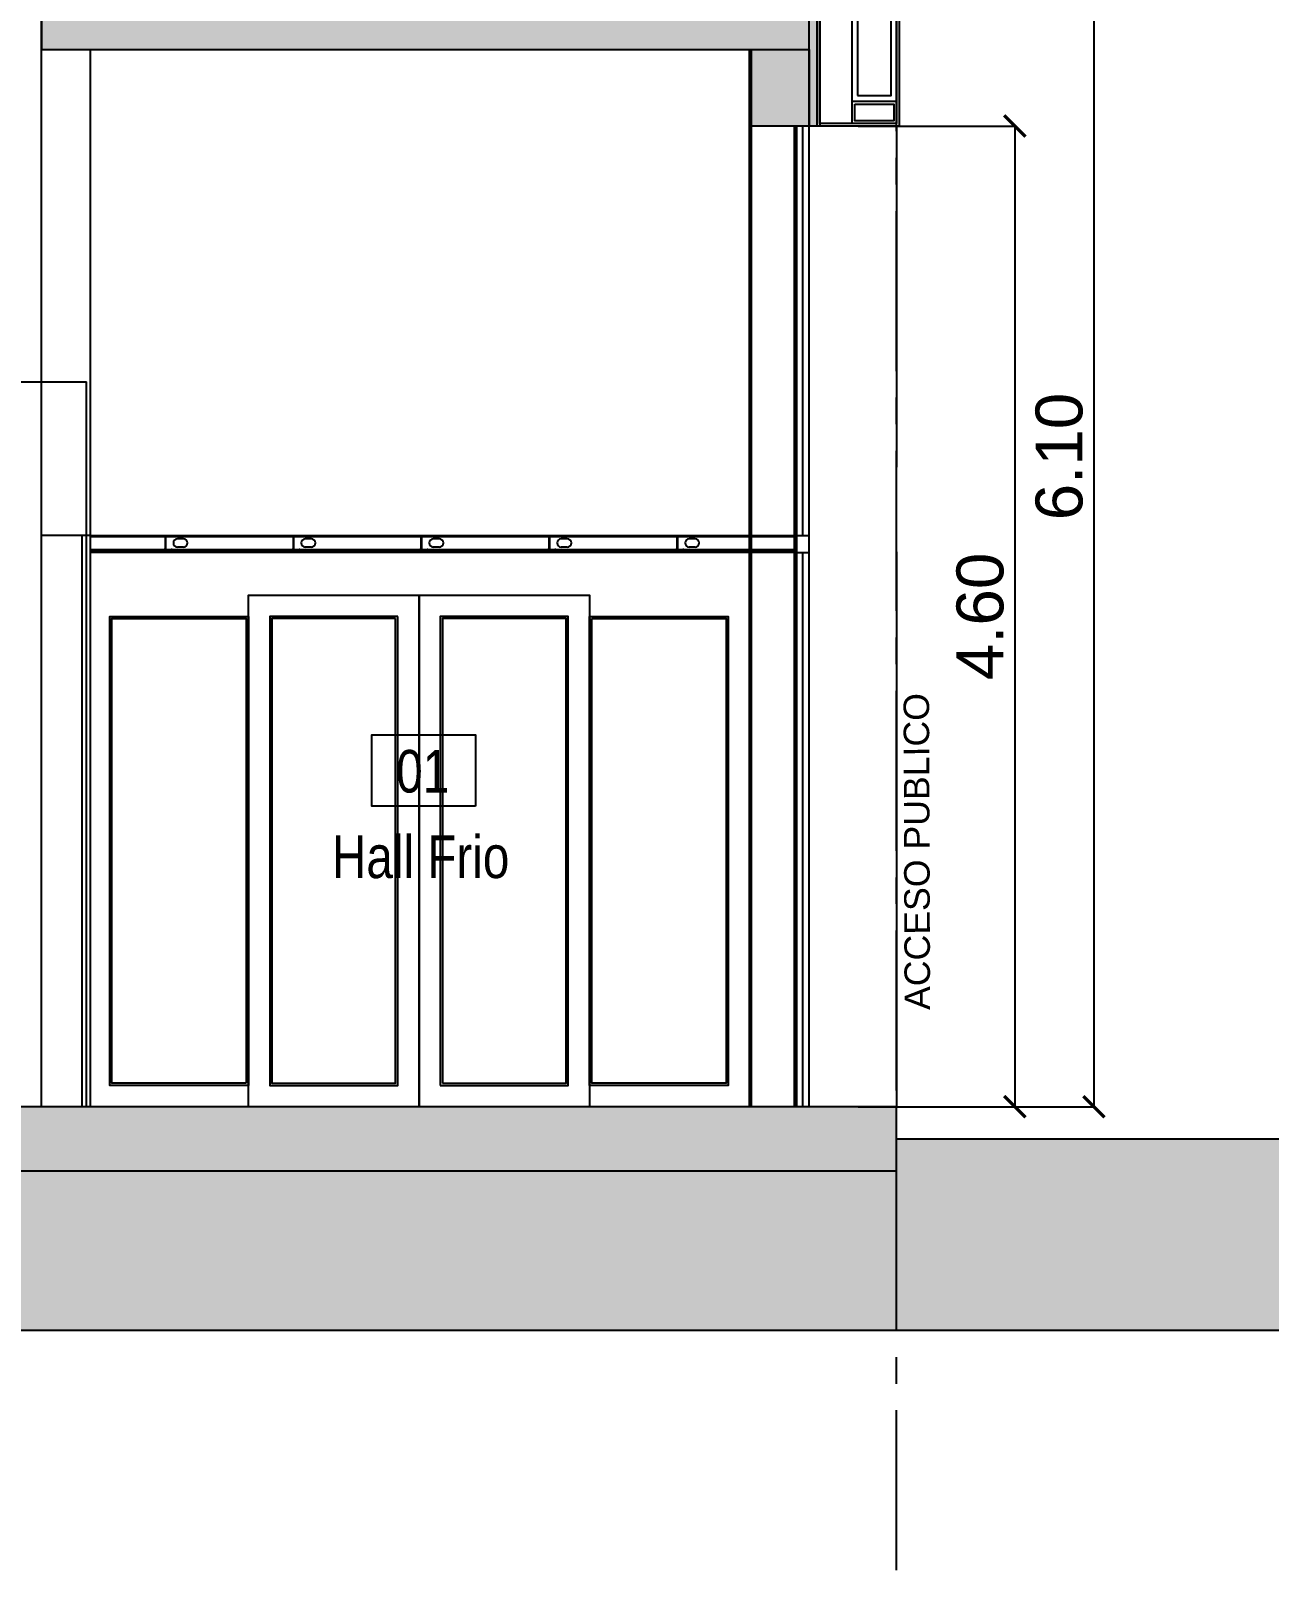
# Model space of a CAD drawing. Header units: inches. Extents: x -309 to 190, y -1585 to -1350.
# Drawn here: x -26.34 to -20.53, y -1468.68 to -1461.46 of the extents above; entities that cross this region are included whole.
import ezdxf
from ezdxf.enums import TextEntityAlignment as Align

# ---------------------------------------------------------------- set-up
doc = ezdxf.new("R2010")
doc.units = ezdxf.units.IN
doc.header["$MEASUREMENT"] = 0
doc.header["$PDMODE"] = 3
doc.linetypes.add('CENTER2', pattern=[1.125, 0.75, -0.125, 0.125, -0.125])
doc.linetypes.add('HIDDEN', pattern=[0.375, 0.25, -0.125])
doc.layers.get('0').update_dxf_attribs({"color": 9, "linetype": 'CONTINUOUS'})
doc.layers.get('DEFPOINTS').update_dxf_attribs({"color": 9, "linetype": 'CONTINUOUS'})
for name, color, linetype in [('0.50', 9, 'CONTINUOUS'), ('01', 9, 'CONTINUOUS'), ('10-TEXTO', 9, 'CONTINUOUS'), ('CARP', 9, 'CONTINUOUS'), ('color gris', 9, 'CONTINUOUS'), ('COTAS 1.75', 9, 'CONTINUOUS'), ('FMR', 9, 'CONTINUOUS'), ('lm', 9, 'HIDDEN'), ('MUROS obra nueva', 9, 'CONTINUOUS'), ('TEXTOS', 9, 'CONTINUOUS')]:
    doc.layers.add(name, color=color, linetype=linetype)
doc.styles.add('COTAS', font='arial.ttf')
doc.styles.add('ROMANS', font='arial.ttf')
doc.dimstyles.new('ploteo 100', dxfattribs={"dimscale": 0, "dimtxt": 0.22, "dimasz": 0.1, "dimexe": 0, "dimexo": 0, "dimgap": 0.05, "dimtad": 1, "dimzin": 0, "dimdsep": 46, "dimtxsty": 'COTAS', "dimblk1": 'ARCHTICK', "dimblk2": 'ARCHTICK', "dimsah": 1, "dimcen": 0.7, "dimclrd": 256, "dimclre": 256, "dimclrt": 256, "dimaunit": 1, "dimadec": 3, "dimazin": 0, "dimtfac": 1, "dimtmove": 2, "dimatfit": 3, "dimldrblk": 'ARCHTICK', "dimfxl": 1, "dimtolj": 1, "dimtzin": 0, "dimarcsym": 0})

# ---------------------------------------------------------------- blocks, each defined once
blk = doc.blocks.new('NLOCAL')
blk.add_lwpolyline([(-0.3036, 0), (0.3036, 0), (0.3036, 0.4188), (-0.3036, 0.4188)], close=True)
at = {"style": 'ROMANS', "width": 0.8, "flags": 1}
blk.add_attdef('SECTOR', text='', height=0.25, dxfattribs=at).set_placement((-0.0063, 0.6345), align=Align.MIDDLE)
at = {"style": 'ROMANS', "width": 0.8}
for tag, p in [('NUMERO', (0.006, 0.2059)), ('DENOMINACION', (0.0182, -0.2909))]:
    blk.add_attdef(tag, text='', height=0.25, dxfattribs=at).set_placement(p, align=Align.MIDDLE)
blk = doc.blocks.new('_ARCHTICK')
at = {"color": 0, "linetype": 'ByBlock', "const_width": 0.15}
blk.add_lwpolyline([(-0.5, -0.5), (0.5, 0.5)], dxfattribs=at)
blk = doc.blocks.new('*D86')
at = {"layer": 'COTAS 1.75', "lineweight": -2, "transparency": 16777216}
for p, q in [((-22.2773, -1460.4088), (-21.3521, -1460.4088)), ((-21.3521, -1460.4088), (-21.3521, -1466.5087)), ((-22.2773, -1466.5087), (-21.3521, -1466.5087))]:
    blk.add_line(p, q, dxfattribs=at)
at = {"layer": 'DEFPOINTS', "color": 0, "transparency": 16777216}
for p in [(-22.2773, -1460.4088), (-22.2773, -1466.5087), (-21.3521, -1466.5087)]:
    blk.add_point(p, dxfattribs=at)
at = {"layer": 'COTAS 1.75', "lineweight": -2, "transparency": 16777216, "xscale": 0.1, "yscale": 0.1, "zscale": 0.1}
for p, rotation in [((-21.3521, -1460.4088), 90), ((-21.3521, -1466.5087), 270)]:
    blk.add_blockref('_ARCHTICK', p, dxfattribs=dict(at, rotation=rotation))
at = {"layer": 'COTAS 1.75', "transparency": 16777216, "insert": (-21.5144, -1463.4588), "char_height": 0.22, "attachment_point": 5, "rotation": 90, "style": 'COTAS'}
blk.add_mtext('\\A1;6.10', dxfattribs=at)
blk = doc.blocks.new('*D87')
at = {"layer": 'COTAS 1.75', "lineweight": -2, "transparency": 16777216}
for p, q in [((-22.4573, -1461.9088), (-21.7228, -1461.9088)), ((-21.7228, -1461.9088), (-21.7228, -1466.5087)), ((-22.4573, -1466.5087), (-21.7228, -1466.5087))]:
    blk.add_line(p, q, dxfattribs=at)
at = {"layer": 'DEFPOINTS', "color": 0, "transparency": 16777216}
for p in [(-22.4573, -1461.9088), (-22.4573, -1466.5087), (-21.7228, -1466.5087)]:
    blk.add_point(p, dxfattribs=at)
at = {"layer": 'COTAS 1.75', "lineweight": -2, "transparency": 16777216, "xscale": 0.1, "yscale": 0.1, "zscale": 0.1}
for p, rotation in [((-21.7228, -1461.9088), 90), ((-21.7228, -1466.5087), 270)]:
    blk.add_blockref('_ARCHTICK', p, dxfattribs=dict(at, rotation=rotation))
at = {"layer": 'COTAS 1.75', "transparency": 16777216, "insert": (-21.8851, -1464.2088), "char_height": 0.22, "attachment_point": 5, "rotation": 90, "style": 'COTAS'}
blk.add_mtext('\\A1;4.60', dxfattribs=at)

msp = doc.modelspace()

# ---------------------------------------------------------------- hatches: boundary and pattern name
at = {"layer": '0.50'}
msp.add_hatch(color=256, dxfattribs=at).paths.add_polyline_path([(-22.6873, -1457.5087), (-22.6373, -1457.5087), (-22.6373, -1461.9088), (-22.6873, -1461.9088)])
h = msp.add_hatch(dxfattribs=at)
h.set_pattern_fill('ANSI36', color=256, scale=0.4)
h.set_pattern_definition([(45, (-11.09405, -61.804015), (0.0265165043, 0.0972271824), [0.125, -0.025, 0, -0.025])])
h.paths.add_polyline_path([(-10.8204, -1466.7587, 0.005138), (-18.2773, -1466.7587), (-18.2773, -1466.6587), (-22.2773, -1466.6587), (-22.2773, -1466.8087), (-66.3973, -1466.8087), (-66.3973, -1466.6587), (-70.3773, -1466.6587), (-70.3773, -1466.7587, 0.010964), (-78.3973, -1466.7553), (-78.3973, -1467.5587), (-10.8204, -1467.5587)])
at = {"layer": 'color gris'}
for points in [[(-22.6873, -1461.3744), (-26.2873, -1461.3744), (-26.2873, -1461.5493), (-22.6873, -1461.5493)], [(-22.6873, -1461.5493), (-22.6873, -1461.9088), (-22.9673, -1461.9088), (-22.9673, -1461.5493)], [(-22.2773, -1466.5087), (-66.3973, -1466.5087), (-66.3973, -1466.6587), (-66.3973, -1466.8087), (-22.2773, -1466.8087)]]:
    msp.add_hatch(color=256, dxfattribs=at).paths.add_polyline_path(points)

# ---------------------------------------------------------------- linework, layer by layer
for p, q in [((-26.2873, -1466.5087), (-26.2873, -1461.3744)), ((-26.0573, -1466.5087), (-26.0573, -1461.5493)), ((-22.6873, -1466.5087), (-22.6873, -1461.5493)), ((-22.9673, -1466.5087, 0), (-22.9673, -1461.9088)), ((-22.7473, -1466.5087), (-22.7473, -1461.9088)), ((-22.7173, -1463.8292), (-22.7173, -1461.9088)), ((-26.0573, -1463.8292, 0), (-26.2873, -1463.8292)), ((-26.0973, -1466.5087), (-26.0973, -1463.8292)), ((-26.0773, -1466.5087), (-26.0773, -1463.8292)), ((-26.0573, -1463.8292, 0), (-22.7573, -1463.8292, 0)), ((-26.0573, -1463.8292, 0), (-22.7573, -1463.8292, 0)), ((-26.0573, -1463.8342, 0), (-22.7573, -1463.8342, 0)), ((-26.0573, -1463.8342, 0), (-22.7573, -1463.8342, 0)), ((-25.6219, -1463.8452, 0), (-25.6504, -1463.8452, 0)), ((-25.0219, -1463.8452, 0), (-25.0504, -1463.8452, 0)), ((-24.4219, -1463.8452, 0), (-24.4504, -1463.8452, 0)), ((-23.8219, -1463.8452, 0), (-23.8504, -1463.8452, 0)), ((-23.2219, -1463.8452, 0), (-23.2504, -1463.8452, 0)), ((-22.7573, -1463.8292, 0), (-22.7473, -1463.8292)), ((-22.7473, -1463.8292, 0), (-22.6873, -1463.8292)), ((-26.0573, -1463.8942, 0), (-22.7573, -1463.8942, 0)), ((-26.0573, -1463.8942, 0), (-22.7573, -1463.8942, 0)), ((-26.0573, -1463.8992, 0), (-22.7573, -1463.8992, 0)), ((-26.0573, -1463.8992, 0), (-22.7573, -1463.8992, 0)), ((-22.7573, -1463.9087, 0), (-26.0573, -1463.9087, 0)), ((-22.7573, -1463.9087, 0), (-26.0573, -1463.9087, 0)), ((-25.6219, -1463.8833, 0), (-25.6504, -1463.8833, 0)), ((-25.0219, -1463.8833, 0), (-25.0504, -1463.8833, 0)), ((-24.4219, -1463.8833, 0), (-24.4504, -1463.8833, 0)), ((-23.8219, -1463.8833, 0), (-23.8504, -1463.8833, 0)), ((-23.2219, -1463.8833, 0), (-23.2504, -1463.8833, 0)), ((-22.7573, -1463.9087, 0), (-22.7473, -1463.9087, 0)), ((-22.7473, -1463.9087, 0), (-22.6873, -1463.9087)), ((-22.7173, -1466.5087), (-22.7173, -1463.9087))]:
    msp.add_line(p, q)
for points in [[(-22.6873, -1457.5087), (-22.6373, -1457.5087), (-22.6373, -1461.9088), (-22.6873, -1461.9088)], [(-22.2653, -1461.9088), (-22.6493, -1461.9088), (-22.6493, -1460.4088), (-22.2653, -1460.4088)], [(-22.2773, -1461.8968), (-22.6373, -1461.8968), (-22.6373, -1460.4208), (-22.2773, -1460.4208)], [(-22.4603, -1461.7661), (-22.3034, -1461.7661), (-22.3034, -1460.5506), (-22.4603, -1460.5506)], [(-22.6873, -1461.3744), (-26.2873, -1461.3744), (-26.2873, -1461.5493), (-22.6873, -1461.5493)], [(-22.6873, -1461.5493), (-22.6873, -1461.9088), (-22.9673, -1461.9088), (-22.9673, -1461.5493)], [(-22.4864, -1461.7922), (-22.2773, -1461.7922), (-22.2773, -1461.8968), (-22.4864, -1461.8968)], [(-22.4734, -1461.8053), (-22.2904, -1461.8053), (-22.2904, -1461.8837), (-22.4734, -1461.8837)]]:
    msp.add_lwpolyline(points, close=True)
at = {"elevation": 0}
for points in [[(-22.9673, -1466.5087), (-22.9673, -1461.5493)], [(-22.9573, -1466.5087), (-22.9573, -1461.5493)], [(-22.7573, -1461.9088), (-22.7573, -1466.5087)], [(-22.7473, -1461.9088), (-22.7473, -1466.5087)]]:
    msp.add_lwpolyline(points, dxfattribs=at)
for points in [[(-25.6746, -1463.8292), (-25.6746, -1463.8342), (-25.6796, -1463.8342), (-25.6796, -1463.8332), (-25.6756, -1463.8332), (-25.6756, -1463.8302), (-25.7086, -1463.8302), (-25.7086, -1463.8338), (-25.7056, -1463.8368), (-25.7056, -1463.8897), (-25.7086, -1463.8927), (-25.7086, -1463.8982), (-25.6756, -1463.8982), (-25.6756, -1463.8952), (-25.6796, -1463.8952), (-25.6796, -1463.8942), (-25.6746, -1463.8942), (-25.6746, -1463.8992), (-25.7096, -1463.8992), (-25.7096, -1463.8922), (-25.7066, -1463.8892), (-25.7066, -1463.8372), (-25.7096, -1463.8342), (-25.7096, -1463.8292)], [(-25.6746, -1463.8292), (-25.6746, -1463.8342), (-25.6796, -1463.8342), (-25.6796, -1463.8332), (-25.6756, -1463.8332), (-25.6756, -1463.8302), (-25.7086, -1463.8302), (-25.7086, -1463.8338), (-25.7056, -1463.8368), (-25.7056, -1463.8897), (-25.7086, -1463.8927), (-25.7086, -1463.8982), (-25.6756, -1463.8982), (-25.6756, -1463.8952), (-25.6796, -1463.8952), (-25.6796, -1463.8942), (-25.6746, -1463.8942), (-25.6746, -1463.8992), (-25.7096, -1463.8992), (-25.7096, -1463.8922), (-25.7066, -1463.8892), (-25.7066, -1463.8372), (-25.7096, -1463.8342), (-25.7096, -1463.8292)], [(-25.0746, -1463.8292), (-25.0746, -1463.8342), (-25.0796, -1463.8342), (-25.0796, -1463.8332), (-25.0756, -1463.8332), (-25.0756, -1463.8302), (-25.1086, -1463.8302), (-25.1086, -1463.8338), (-25.1056, -1463.8368), (-25.1056, -1463.8897), (-25.1086, -1463.8927), (-25.1086, -1463.8982), (-25.0756, -1463.8982), (-25.0756, -1463.8952), (-25.0796, -1463.8952), (-25.0796, -1463.8942), (-25.0746, -1463.8942), (-25.0746, -1463.8992), (-25.1096, -1463.8992), (-25.1096, -1463.8922), (-25.1066, -1463.8892), (-25.1066, -1463.8372), (-25.1096, -1463.8342), (-25.1096, -1463.8292)], [(-25.0746, -1463.8292), (-25.0746, -1463.8342), (-25.0796, -1463.8342), (-25.0796, -1463.8332), (-25.0756, -1463.8332), (-25.0756, -1463.8302), (-25.1086, -1463.8302), (-25.1086, -1463.8338), (-25.1056, -1463.8368), (-25.1056, -1463.8897), (-25.1086, -1463.8927), (-25.1086, -1463.8982), (-25.0756, -1463.8982), (-25.0756, -1463.8952), (-25.0796, -1463.8952), (-25.0796, -1463.8942), (-25.0746, -1463.8942), (-25.0746, -1463.8992), (-25.1096, -1463.8992), (-25.1096, -1463.8922), (-25.1066, -1463.8892), (-25.1066, -1463.8372), (-25.1096, -1463.8342), (-25.1096, -1463.8292)], [(-24.4746, -1463.8292), (-24.4746, -1463.8342), (-24.4796, -1463.8342), (-24.4796, -1463.8332), (-24.4756, -1463.8332), (-24.4756, -1463.8302), (-24.5086, -1463.8302), (-24.5086, -1463.8338), (-24.5056, -1463.8368), (-24.5056, -1463.8897), (-24.5086, -1463.8927), (-24.5086, -1463.8982), (-24.4756, -1463.8982), (-24.4756, -1463.8952), (-24.4796, -1463.8952), (-24.4796, -1463.8942), (-24.4746, -1463.8942), (-24.4746, -1463.8992), (-24.5096, -1463.8992), (-24.5096, -1463.8922), (-24.5066, -1463.8892), (-24.5066, -1463.8372), (-24.5096, -1463.8342), (-24.5096, -1463.8292)], [(-24.4746, -1463.8292), (-24.4746, -1463.8342), (-24.4796, -1463.8342), (-24.4796, -1463.8332), (-24.4756, -1463.8332), (-24.4756, -1463.8302), (-24.5086, -1463.8302), (-24.5086, -1463.8338), (-24.5056, -1463.8368), (-24.5056, -1463.8897), (-24.5086, -1463.8927), (-24.5086, -1463.8982), (-24.4756, -1463.8982), (-24.4756, -1463.8952), (-24.4796, -1463.8952), (-24.4796, -1463.8942), (-24.4746, -1463.8942), (-24.4746, -1463.8992), (-24.5096, -1463.8992), (-24.5096, -1463.8922), (-24.5066, -1463.8892), (-24.5066, -1463.8372), (-24.5096, -1463.8342), (-24.5096, -1463.8292)], [(-23.8746, -1463.8292), (-23.8746, -1463.8342), (-23.8796, -1463.8342), (-23.8796, -1463.8332), (-23.8756, -1463.8332), (-23.8756, -1463.8302), (-23.9086, -1463.8302), (-23.9086, -1463.8338), (-23.9056, -1463.8368), (-23.9056, -1463.8897), (-23.9086, -1463.8927), (-23.9086, -1463.8982), (-23.8756, -1463.8982), (-23.8756, -1463.8952), (-23.8796, -1463.8952), (-23.8796, -1463.8942), (-23.8746, -1463.8942), (-23.8746, -1463.8992), (-23.9096, -1463.8992), (-23.9096, -1463.8922), (-23.9066, -1463.8892), (-23.9066, -1463.8372), (-23.9096, -1463.8342), (-23.9096, -1463.8292)], [(-23.8746, -1463.8292), (-23.8746, -1463.8342), (-23.8796, -1463.8342), (-23.8796, -1463.8332), (-23.8756, -1463.8332), (-23.8756, -1463.8302), (-23.9086, -1463.8302), (-23.9086, -1463.8338), (-23.9056, -1463.8368), (-23.9056, -1463.8897), (-23.9086, -1463.8927), (-23.9086, -1463.8982), (-23.8756, -1463.8982), (-23.8756, -1463.8952), (-23.8796, -1463.8952), (-23.8796, -1463.8942), (-23.8746, -1463.8942), (-23.8746, -1463.8992), (-23.9096, -1463.8992), (-23.9096, -1463.8922), (-23.9066, -1463.8892), (-23.9066, -1463.8372), (-23.9096, -1463.8342), (-23.9096, -1463.8292)], [(-23.2746, -1463.8292), (-23.2746, -1463.8342), (-23.2796, -1463.8342), (-23.2796, -1463.8332), (-23.2756, -1463.8332), (-23.2756, -1463.8302), (-23.3086, -1463.8302), (-23.3086, -1463.8338), (-23.3056, -1463.8368), (-23.3056, -1463.8897), (-23.3086, -1463.8927), (-23.3086, -1463.8982), (-23.2756, -1463.8982), (-23.2756, -1463.8952), (-23.2796, -1463.8952), (-23.2796, -1463.8942), (-23.2746, -1463.8942), (-23.2746, -1463.8992), (-23.3096, -1463.8992), (-23.3096, -1463.8922), (-23.3066, -1463.8892), (-23.3066, -1463.8372), (-23.3096, -1463.8342), (-23.3096, -1463.8292)], [(-23.2746, -1463.8292), (-23.2746, -1463.8342), (-23.2796, -1463.8342), (-23.2796, -1463.8332), (-23.2756, -1463.8332), (-23.2756, -1463.8302), (-23.3086, -1463.8302), (-23.3086, -1463.8338), (-23.3056, -1463.8368), (-23.3056, -1463.8897), (-23.3086, -1463.8927), (-23.3086, -1463.8982), (-23.2756, -1463.8982), (-23.2756, -1463.8952), (-23.2796, -1463.8952), (-23.2796, -1463.8942), (-23.2746, -1463.8942), (-23.2746, -1463.8992), (-23.3096, -1463.8992), (-23.3096, -1463.8922), (-23.3066, -1463.8892), (-23.3066, -1463.8372), (-23.3096, -1463.8342), (-23.3096, -1463.8292)]]:
    msp.add_lwpolyline(points, close=True, dxfattribs=at)
for points in [[(-70.3773, -1466.7587), (-70.3773, -1466.6587), (-66.3973, -1466.6587), (-66.3973, -1466.8087), (-22.2773, -1466.8087), (-22.2773, -1466.6587), (-18.2773, -1466.6587)], [(-10.8204, -1466.7587), (-10.8204, -1466.7587), (-10.8204, -1467.5587), (-78.3973, -1467.5587), (-78.3973, -1466.7553)]]:
    msp.add_lwpolyline(points)
for centre, start, end in [((-25.6504, -1463.8642, 0), 90, 270), ((-25.6219, -1463.8642, 0), 270, 90), ((-25.0504, -1463.8642, 0), 90, 270), ((-25.0219, -1463.8642, 0), 270, 90), ((-24.4504, -1463.8642, 0), 90, 270), ((-24.4219, -1463.8642, 0), 270, 90), ((-23.8504, -1463.8642, 0), 90, 270), ((-23.8219, -1463.8642, 0), 270, 90), ((-23.2504, -1463.8642, 0), 90, 270), ((-23.2219, -1463.8642, 0), 270, 90)]:
    msp.add_arc(centre, 0.019, start, end)
at = {"layer": '01'}
for points in [[(-22.4864, -1461.7922), (-22.4864, -1460.5254)], [(-22.2773, -1461.7931), (-22.2773, -1460.5254)]]:
    msp.add_lwpolyline(points, dxfattribs=at)
at = {"layer": 'CARP'}
for p in [(-31.4773, -1463.1087), (-26.0773, -1463.8292)]:
    msp.add_line(p, (-26.0773, -1463.1087), dxfattribs=at)
at = {"layer": 'color gris'}
for points in [[(-22.2773, -1463.9064), (-22.2773, -1466.5087)], [(-24.5173, -1464.1087), (-24.5173, -1466.5087)]]:
    msp.add_lwpolyline(points, dxfattribs=at)
for points in [[(-24.5173, -1466.5087), (-25.3173, -1466.5087), (-25.3173, -1464.1087), (-24.5173, -1464.1087)], [(-23.7173, -1466.5087), (-24.5173, -1466.5087), (-24.5173, -1464.1087), (-23.7173, -1464.1087)], [(-25.3173, -1466.4087), (-25.9673, -1466.4087), (-25.9673, -1464.2087), (-25.3173, -1464.2087)], [(-25.3273, -1466.3987), (-25.9573, -1466.3987), (-25.9573, -1464.2187), (-25.3273, -1464.2187)], [(-24.6173, -1464.2087), (-25.2173, -1464.2087), (-25.2173, -1466.4087), (-24.6173, -1466.4087)], [(-24.6273, -1464.2187), (-25.2073, -1464.2187), (-25.2073, -1466.3987), (-24.6273, -1466.3987)], [(-24.4173, -1466.4087), (-23.8173, -1466.4087), (-23.8173, -1464.2087), (-24.4173, -1464.2087)], [(-24.4073, -1466.3987), (-23.8273, -1466.3987), (-23.8273, -1464.2187), (-24.4073, -1464.2187)], [(-23.7173, -1464.2087), (-23.0673, -1464.2087), (-23.0673, -1466.4087), (-23.7173, -1466.4087)], [(-23.7073, -1464.2187), (-23.0773, -1464.2187), (-23.0773, -1466.3987), (-23.7073, -1466.3987)]]:
    msp.add_lwpolyline(points, close=True, dxfattribs=at)
at = {"layer": 'FMR', "ltscale": 0.5}
msp.add_line((-22.2773, -1461.9087), (-22.2773, -1463.5087), dxfattribs=at)
at = {"layer": 'lm', "linetype": 'CENTER2'}
msp.add_lwpolyline([(-22.2773, -1468.6826), (-22.2773, -1456.2516)], dxfattribs=at)
at = {"layer": 'MUROS obra nueva'}
msp.add_lwpolyline([(-66.3973, -1466.8087), (-22.2773, -1466.8087), (-22.2773, -1466.5087), (-66.3973, -1466.5087)], close=True, dxfattribs=at)

# ---------------------------------------------------------------- block references
at = {"layer": 'TEXTOS'}
ref = msp.add_blockref('NLOCAL', (-24.4951, -1465.0994), dxfattribs=dict(at, xscale=-0.7999999999999546, yscale=0.7999999999999546, zscale=0.7999999999999546))
ref.add_attrib('DENOMINACION', 'Hall Frio', dxfattribs={"layer": '0', "height": 0.2, "style": 'ROMANS', "width": 0.8}).set_placement((-24.5096, -1465.3322), align=Align.MIDDLE)
ref.add_attrib('NUMERO', '01', dxfattribs={"layer": '0', "height": 0.2, "style": 'ROMANS', "width": 0.8}).set_placement((-24.4999, -1464.9348), align=Align.MIDDLE)

# ---------------------------------------------------------------- texts
at = {"layer": '10-TEXTO', "insert": (-22.2354, -1467.4389), "char_height": 0.1197, "width": 4.246922, "attachment_point": 1, "rotation": 90.19099, "style": 'ROMANS'}
msp.add_mtext('\\pi1.3838;ACCESO PUBLICO', dxfattribs=at)

# ---------------------------------------------------------------- dimensions: what is measured, and where the dimension line sits
at = {"layer": 'COTAS 1.75'}
for base, p1, p2, picture, middle in [((-21.3521, -1466.5087), (-22.2773, -1460.4088), (-22.2773, -1466.5087), '*D86', (-21.5144, -1463.4588)), ((-21.7228, -1466.5087), (-22.4573, -1461.9088), (-22.4573, -1466.5087), '*D87', (-21.8851, -1464.2088))]:
    dim = msp.add_linear_dim(base=base, p1=p1, p2=p2, angle=90, dimstyle='ploteo 100', override={"dimscale": 1}, dxfattribs=at)
    dim.commit()
    dim.dimension.update_dxf_attribs({"geometry": picture, "text_midpoint": middle})

doc.saveas('drawing.dxf')
